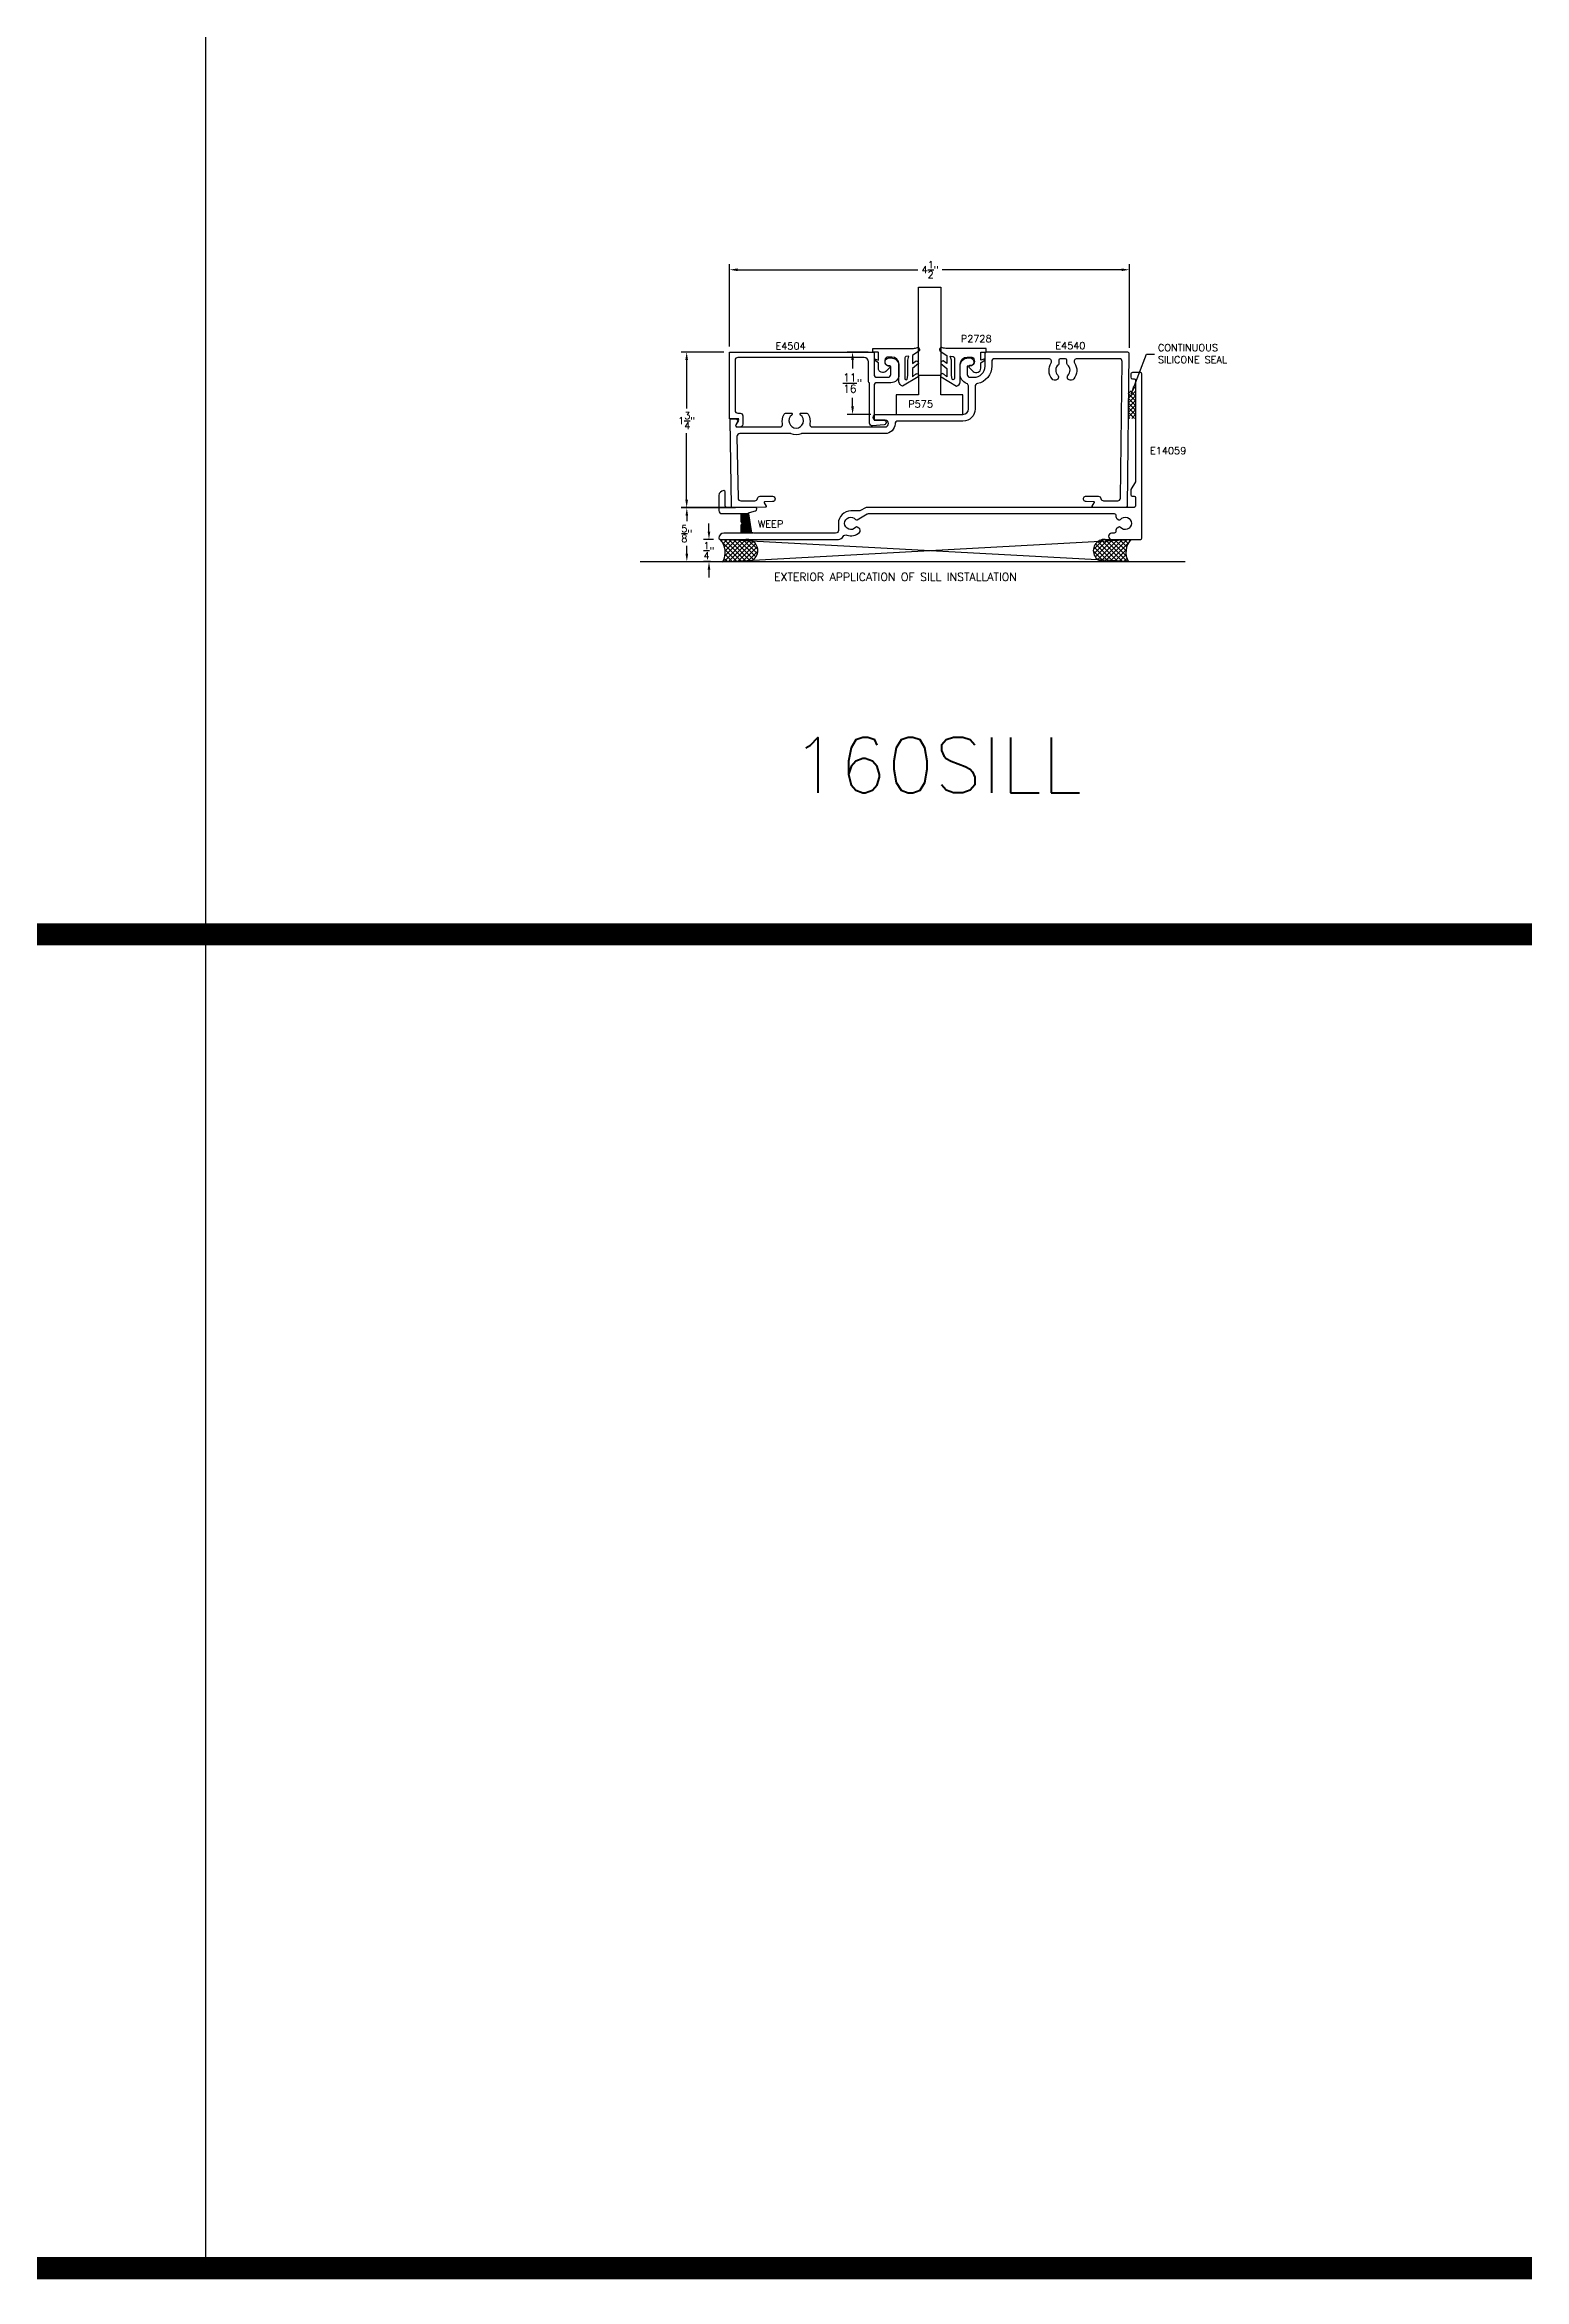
# Model space of a CAD drawing. Extents: x 0 to 139, y 0 to 75.
# Drawn here: x 89.1 to 105.74, y 14.75 to 39.88 of the extents above; entities that cross this region are included whole.
import ezdxf

# ---------------------------------------------------------------- set-up
doc = ezdxf.new("R2010")
doc.units = 0
doc.header["$MEASUREMENT"] = 0
doc.header["$PDMODE"] = 3
doc.layers.get('DEFPOINTS').update_dxf_attribs({"linetype": 'CONTINUOUS'})
for name, color, linetype in [('R-ANNO-DIMS', 3, 'CONTINUOUS'), ('R-ANNO-TEXT', 6, 'CONTINUOUS'), ('R-DET1', 4, 'CONTINUOUS'), ('R-DET2', 2, 'CONTINUOUS'), ('R-DET3', 5, 'CONTINUOUS'), ('R-OTLN', 1, 'CONTINUOUS'), ('R-PAT1', 5, 'CONTINUOUS'), ('TITLE', 7, 'CONTINUOUS')]:
    doc.layers.add(name, color=color, linetype=linetype)
doc.styles.get("Standard").update_dxf_attribs({"font": 'simplex'})
doc.dimstyles.new('1X', dxfattribs={"dimscale": 0, "dimtxt": 0.08, "dimasz": 0.09, "dimexe": 0.0625, "dimexo": 0.0625, "dimgap": 0.045, "dimtad": 0, "dimtih": 1, "dimtoh": 1, "dimdec": 4, "dimzin": 4, "dimtxsty": 'STANDARD', "dimcen": 0, "dimazin": 3, "dimtfac": 1, "dimtdec": 4, "dimtofl": 0, "dimtmove": 0, "dimatfit": 3, "dimtolj": 1, "dimtzin": 4})

# ---------------------------------------------------------------- blocks, each defined once
blk = doc.blocks.new('*D118')
at = {"layer": 'DEFPOINTS', "color": 0}
for p in [(96.32194430445016, 36.4279217066406), (96.80445832921697, 36.4279217066406), (96.82831576775396, 34.6780906816089)]:
    blk.add_point(p, dxfattribs=at)
at = {"layer": 'R-ANNO-DIMS', "color": 0}
for p, q in [((96.74195832921697, 36.4279217066406), (96.25944430445016, 36.4279217066406)), ((96.32194430445016, 36.33792170664059), (96.32194430445016, 35.79360440505142)), ((96.32194430445016, 34.7680906816089), (96.32194430445016, 35.51693773838475)), ((96.76581576775396, 34.6780906816089), (96.25944430445016, 34.6780906816089))]:
    blk.add_line(p, q, dxfattribs=at)
for points in [[(96.30694430445016, 36.33792170664059), (96.33694430445016, 36.33792170664059), (96.32194430445016, 36.4279217066406)], [(96.30694430445016, 34.7680906816089), (96.33694430445016, 34.7680906816089), (96.32194430445016, 34.6780906816089)]]:
    blk.add_solid(points, dxfattribs=at)
at = {"layer": 'R-ANNO-DIMS', "color": 0, "insert": (96.32194430445014, 35.6552710717181), "char_height": 0.08, "attachment_point": 5}
blk.add_mtext('\\A1;1{\\H1.000000x;\\S3/4;}"', dxfattribs=at)
blk = doc.blocks.new('*D119')
at = {"layer": 'DEFPOINTS', "color": 0}
for p in [(101.3044577580629, 37.35293524146934), (96.80445832921697, 36.4279217066406), (101.3044577580629, 36.41279080860811)]:
    blk.add_point(p, dxfattribs=at)
at = {"layer": 'R-ANNO-DIMS', "color": 0}
for p, q in [((96.80445832921697, 36.4904217066406), (96.80445832921697, 37.41543524146934)), ((96.89445832921697, 37.35293524146934), (98.92424252669254, 37.35293524146934)), ((101.2144577580629, 37.35293524146934), (99.19709966954967, 37.35293524146934)), ((101.3044577580629, 36.47529080860811), (101.3044577580629, 37.41543524146934))]:
    blk.add_line(p, q, dxfattribs=at)
for points in [[(96.89445832921697, 37.36793524146934), (96.89445832921697, 37.33793524146934), (96.80445832921697, 37.35293524146934)], [(101.2144577580629, 37.36793524146934), (101.2144577580629, 37.33793524146934), (101.3044577580629, 37.35293524146934)]]:
    blk.add_solid(points, dxfattribs=at)
at = {"layer": 'R-ANNO-DIMS', "color": 0, "insert": (99.0606710981211, 37.35293524146934), "char_height": 0.08, "attachment_point": 5}
blk.add_mtext('\\A1;4{\\H1.000000x;\\S1/2;}"', dxfattribs=at)
blk = doc.blocks.new('*D120')
at = {"layer": 'DEFPOINTS', "color": 0}
for p in [(98.42215981247674, 36.4279217066406), (98.1884175734945, 35.72605260467958), (98.45247134875959, 35.72605260467958)]:
    blk.add_point(p, dxfattribs=at)
at = {"layer": 'R-ANNO-DIMS', "color": 0}
for p, q in [((98.36215981247673, 36.4279217066406), (98.1284175734945, 36.4279217066406)), ((98.1884175734945, 36.33792170664059), (98.1884175734945, 36.24348799144852)), ((98.39247134875959, 35.72605260467958), (98.1284175734945, 35.72605260467958)), ((98.1884175734945, 35.81605260467958), (98.1884175734945, 35.91348799144852))]:
    blk.add_line(p, q, dxfattribs=at)
for points in [[(98.1734175734945, 36.33792170664059), (98.2034175734945, 36.33792170664059), (98.1884175734945, 36.4279217066406)], [(98.1734175734945, 35.81605260467958), (98.2034175734945, 35.81605260467958), (98.1884175734945, 35.72605260467958)]]:
    blk.add_solid(points, dxfattribs=at)
at = {"layer": 'R-ANNO-DIMS', "color": 0, "insert": (98.18841757349449, 36.07848799144853), "char_height": 0.09, "attachment_point": 5}
blk.add_mtext('\\A1;{\\H1.000000x;\\S11/16;}"', dxfattribs=at)
blk = doc.blocks.new('*D121')
at = {"layer": 'DEFPOINTS', "color": 0}
for p in [(96.6858943104508, 34.31847792646857), (96.5731743570853, 34.07093674343381), (96.65091770824662, 34.07093674343381)]:
    blk.add_point(p, dxfattribs=at)
at = {"layer": 'R-ANNO-DIMS', "color": 0}
for p, q in [((96.5731743570853, 34.40847792646858), (96.5731743570853, 34.49847792646857)), ((96.6233943104508, 34.31847792646857), (96.5106743570853, 34.31847792646857)), ((96.58841770824662, 34.07093674343381), (96.5106743570853, 34.07093674343381)), ((96.5731743570853, 33.98093674343381), (96.5731743570853, 33.89093674343381))]:
    blk.add_line(p, q, dxfattribs=at)
for points in [[(96.5581743570853, 34.40847792646858), (96.58817435708531, 34.40847792646858), (96.5731743570853, 34.31847792646857)], [(96.5581743570853, 33.98093674343381), (96.58817435708531, 33.98093674343381), (96.5731743570853, 34.07093674343381)]]:
    blk.add_solid(points, dxfattribs=at)
at = {"layer": 'R-ANNO-DIMS', "color": 0, "insert": (96.57317435708529, 34.19470733495121), "char_height": 0.08, "attachment_point": 5}
blk.add_mtext('\\A1;{\\H1.000000x;\\S1/4;}"', dxfattribs=at)
blk = doc.blocks.new('*D122')
at = {"layer": 'DEFPOINTS', "color": 0}
for p in [(96.93502614240785, 34.67559972742718), (95.79803918853011, 34.07122386782277), (96.32395635623227, 34.07122386782277)]:
    blk.add_point(p, dxfattribs=at)
at = {"layer": 'R-ANNO-DIMS', "color": 0}
for p, q in [((96.87252614240785, 34.67559972742718), (96.26145635623227, 34.67559972742718)), ((96.32395635623227, 34.58559972742718), (96.32395635623227, 34.52474946673604)), ((96.32395635623227, 34.16122386782277), (96.32395635623227, 34.24808280006937)), ((95.86053918853011, 34.07122386782277), (96.38645635623227, 34.07122386782277))]:
    blk.add_line(p, q, dxfattribs=at)
for points in [[(96.30895635623227, 34.58559972742718), (96.33895635623227, 34.58559972742718), (96.32395635623227, 34.67559972742718)], [(96.30895635623227, 34.16122386782277), (96.33895635623227, 34.16122386782277), (96.32395635623227, 34.07122386782277)]]:
    blk.add_solid(points, dxfattribs=at)
at = {"layer": 'R-ANNO-DIMS', "color": 0, "insert": (96.32395635623226, 34.38641613340272), "char_height": 0.08, "attachment_point": 5}
blk.add_mtext('\\A1;{\\H1.000000x;\\S5/8;}"', dxfattribs=at)
blk = doc.blocks.new('P2728_GASKET')
at = {"layer": 'R-DET2'}
blk.add_lwpolyline([(86.46120887807864, 33.36219521883176), (86.56695216630744, 33.53666553802076, 0.3019516463074474), (86.51966420040158, 33.57666553802077), (86.31966420040156, 33.57666553802077, -0.4142135623730898), (86.23966420040155, 33.65666553802077), (86.23966420040155, 33.69501229106007, -0.3888787318530045), (86.27617797069165, 33.73486007898374), (86.29217797069167, 33.73625989760016, -0.4400105308918127), (86.33566420040155, 33.69641210967649), (86.33566420040155, 33.6824173301445, 0.6681786379192799), (86.35273526821344, 33.67534626233263), (86.40099772158253, 33.72360871570175, 0.6681786379193067), (86.3656423825232, 33.80896405476107), (86.3067926645589, 33.80896405476108), (86.2786528178221, 33.84859891312593, 0.8363234174214557), (86.26440227720535, 33.841897084188), (86.2732266558444, 33.80896405476108), (86.18935302444187, 33.80896405476108, -0.4142135623730351), (86.18335302444187, 33.81496405476108), (86.18335302444187, 33.86496405476107, 0.4142135623729624), (86.17735302444187, 33.87096405476107), (86.14935302444188, 33.87096405476107, 0.4142135623731173), (86.14335302444188, 33.86496405476107), (86.14335302444188, 33.42685783899402, -0.0832448763698527), (86.13517605223807, 33.37803456360661), (86.13517605223807, 33.37803456360661)], format="xyb", dxfattribs=at)
for points in [[(86.17376648040387, 33.35213522214821), (86.22317980650918, 33.42576185912512), (86.3142817831119, 33.42576185912515), (86.28331557857253, 33.38398146192836)], [(86.31266951783415, 33.35867077392468), (86.37051938630334, 33.42576185912515), (86.46233330369903, 33.42576185912515), (86.43060390672854, 33.38772536743917)]]:
    blk.add_lwpolyline(points, dxfattribs=at)
blk.add_lwpolyline([(86.2345827166145, 33.49883513619245, -0.3723118187145701), (86.24942498206737, 33.51166553802077), (86.47966420040156, 33.51166553802073, -0.6681786379192552), (86.49027080211935, 33.48605893630293), (86.44750440106365, 33.47764394220199), (86.27373535506281, 33.4782926751697), (86.22962465859099, 33.4649169598794)], format="xyb", close=True, dxfattribs=at)
at = {"layer": 'R-DET2', "ltscale": 0.1}
for centre, radius, start, end in [((86.15713707609189, 33.36905699157472), 0.02372516318795879, 157.7654673987586, 314.5007368954716), ((86.31266951783415, 33.38834765740523), 0.02967688348053703, 188.4603214230434, 270), ((86.44600966314785, 33.37508409179478), 0.0199283511803879, 139.7021898398144, 319.7021898385545)]:
    blk.add_arc(centre, radius, start, end, dxfattribs=at)

msp = doc.modelspace()

# ---------------------------------------------------------------- hatches: boundary and pattern name
at = {"layer": 'R-DET3'}
h = msp.add_hatch(dxfattribs=at)
h.set_pattern_fill('ANSI37', color=256, scale=0.3, angle=90, style=0)
h.set_pattern_definition([(135, (94.71518569037082, 27.95247348288581), (-0.02651650429449553, -0.02651650429449553), []), (225, (94.71518569037082, 27.95247348288581), (0.02651650429449553, -0.02651650429449553), [])])
h.paths.add_polyline_path([(101.3726206409519, 35.99106547197737), (101.2896651712182, 35.99106547197737), (101.2896651712182, 35.68123279781167), (101.3726206409519, 35.68123279781167)])
h = msp.add_hatch(dxfattribs=at)
h.set_pattern_fill('ANSI37', color=256, scale=0.3, angle=90, style=0)
h.set_pattern_definition([(44.99999999999999, (93.81665614151473, 27.32953773390023), (0.02651650429449553, -0.02651650429449553), []), (315, (93.81665614151473, 27.32953773390023), (-0.02651650429449553, -0.02651650429449553), [])])
edge = h.paths.add_edge_path()
edge.add_line((96.72808380094816, 34.07011763766317), (96.98626369027568, 34.07122386782277))
edge.add_arc((96.99772185993127, 34.19572365507018), 0.1250259440137829, 275.2583266712328, 454.185045585673)
edge.add_arc((96.53915643736461, 34.17586018167015), 0.2165064302132779, 330.7642839623808, 401.984032976491)
edge.add_line((96.7000924366688, 34.32068641704089), (96.98859773011753, 34.32041622474323))
h = msp.add_hatch(dxfattribs=at)
h.set_pattern_fill('ANSI37', color=256, scale=0.3, angle=90, style=0)
h.set_pattern_definition([(135, (104.2026990123942, 27.32953773390034), (-0.02651650429449553, -0.02651650429449553), []), (225, (104.2026990123942, 27.32953773390034), (0.02651650429449553, -0.02651650429449553), [])])
edge = h.paths.add_edge_path()
edge.add_arc((101.0216332939763, 34.19572365507036), 0.1250259440138062, 85.81495441368143, 264.7416733295854)
edge.add_line((101.3192627172402, 34.32068641704099), (101.0307574237914, 34.32041622474333))
edge.add_arc((101.4801987165444, 34.17586018167025), 0.216506430213278, 138.015967023509, 208.5210582815534)
edge.add_line((101.2899671429447, 34.07248231784291), (101.0330914636333, 34.07122386782277))
at = {"layer": 'R-PAT1'}
h = msp.add_hatch(color=256, dxfattribs=at)
edge = h.paths.add_edge_path()
edge.add_line((96.93509243667008, 34.5230470968159), (96.93509243667008, 34.59568641704092))
edge.add_arc((96.92009243668018, 34.59568641702378), 0.01499999998989665, 6.543630798654792e-08, 61.04497582432156)
edge.add_arc((96.92783840332076, 34.60968641704092), 0.00100000000000243, 90, 241.0449757591467, ccw=False)
edge.add_line((96.92783840332076, 34.61068641704092), (97.01577256330596, 34.61068641704092))
edge.add_arc((97.01577256329601, 34.60968641705102), 0.0009999999899079626, -0.8711469737020252, 89.99999943004462, ccw=False)
edge.add_arc((97.03177071393772, 34.60944315644568), 0.01499999999999705, 179.1288535956953, 188.7056474437595)
edge.add_line((97.01694352934634, 34.60717278266743), (97.04606410932529, 34.41699431123227))
edge.add_arc((97.07670695748078, 34.42168641704089), 0.03099999999999904, 188.7056474442108, 249.6358652514641)
edge.add_arc((97.06557142878846, 34.3916864170349), 0.0009999999940071198, -89.99999993811912, 69.63586531253202, ccw=False)
edge.add_line((97.06557142878954, 34.39068641704089), (96.92783840332075, 34.39068641704088))
edge.add_arc((96.92783840332073, 34.39168641704087), 0.0009999999999976694, 118.9550242410503, 270.0000000008142, ccw=False)
edge.add_arc((96.92009243668016, 34.40568641705802), 0.01499999998990934, 298.9550241755915, 359.9999999345366)
edge.add_line((96.93509243667008, 34.40568641704088), (96.93509243667008, 34.47832573726586))
edge.add_arc((96.9500924366701, 34.47832573726583), 0.01500000000002899, 131.8103148956349, 179.9999999998914, ccw=False)
edge.add_arc((96.93009243667011, 34.50068641704089), 0.01500000000001139, 311.8103148957659, 408.1896851042341)
edge.add_arc((96.95009243667008, 34.52304709681594), 0.01500000000000416, 180.0000000001357, 228.1896851044279, ccw=False)

# ---------------------------------------------------------------- linework, layer by layer
at = {"layer": 'R-DET1'}
msp.add_lwpolyline([(101.2017360461658, 34.54576219733754, -2.733900699394849), (101.2015473218285, 34.45543044356896, 0.3636585422278003), (101.1825672781122, 34.45876636470967), (101.1645105070122, 34.44834128305442, 0.3260540703662843), (101.149714630376, 34.41492487919612, -0.4782352126881677), (101.1301689035141, 34.39068641704088), (101.1026206409519, 34.39068641704088, 0.9999999999999999), (101.1026206409519, 34.32068641704089), (101.4276206409519, 34.32068641704089, 0.414213562373095), (101.4426206409519, 34.33568641704088), (101.4426206409518, 36.18068641704093, 0.414213562373095), (101.4276206409518, 36.19568641704092), (101.3376206409518, 36.19568641704086, 0.4142135623742918), (101.3176206409519, 36.17568641704078), (101.317620640952, 36.14568641704084, 0.4142135623718203), (101.337620640952, 36.12568641704092), (101.3576206409519, 36.12568641704093, -0.4142135623730779), (101.3726206409519, 36.11068641704094), (101.3726206409518, 34.97880819530604, -0.1316524975873745), (101.3699411490275, 34.96880819530605), (101.3203001328761, 34.88282743319247, 0.1316524975874045), (101.3176206409518, 34.87282743319248), (101.3176206409518, 34.82318641704103, 0.4142135623714127), (101.3326206409517, 34.80818641704103), (101.3576206409519, 34.80818641704089, -0.4142135623728176), (101.3726206409519, 34.7931864170409), (101.3726206409519, 34.6956864170409, -0.414213562373095), (101.3576206409519, 34.6806864170409), (98.34958990619111, 34.6806864170409, 0.13165249758741), (98.33408990619111, 34.67653320455821), (98.2791013556294, 34.64478555008907, -0.1316524975874047), (98.2636013556294, 34.64063233760639), (98.16912517201011, 34.64063233760623, 0.4142135623731173), (98.02912517201034, 34.50063233760639), (98.02912517201035, 34.42168641704093, -0.41421356237312), (97.99812517201035, 34.39068641704091), (97.07670695748078, 34.39068641704088, -0.3703793277278338), (97.04606410932527, 34.41699431123227), (97.01694352934635, 34.60717278266743, -0.3873357554962305), (97.02813858862444, 34.62399676993897), (97.09739741107157, 34.64128159905, 0.8846243100052351), (97.09255457732054, 34.6806864170409), (96.77009243666879, 34.68068641704091, -0.4142135623730949), (96.75509243666879, 34.6956864170409), (96.7550924366688, 34.85368641704091, 0.4142135623729563), (96.7400924366688, 34.86868641704091, 0.4142135623731328), (96.6850924366688, 34.81368641704091), (96.6850924366688, 34.64568641704092, 0.4142135623731248), (96.72009243666879, 34.61068641704092), (96.92009243667015, 34.61068641704092, -0.4142135623731645), (96.93509243667015, 34.59568641704091), (96.93509243667012, 34.52304709681593, 0.213421765283559), (96.94009243667011, 34.5118667569284, -0.4472135955003154), (96.94009243667011, 34.48950607715338, 0.2134217652835251), (96.9350924366701, 34.47832573726588), (96.93509243667008, 34.40568641704088, -0.4142135623729564), (96.92009243667007, 34.39068641704088), (96.74009243666879, 34.39068641704089, 0.4142135623731139), (96.68509243666878, 34.33568641704088), (96.68509243666878, 34.33568641704088, 0.4142135623727481), (96.7000924366688, 34.3206864170409), (98.02920457966923, 34.32068641704088, 0.2791803894619612), (98.08414657635294, 34.35395704182307, -0.3741158518176379), (98.12204292859407, 34.36878673716834, 0.2821130960601535), (98.26525722522142, 34.39885499068971, 0.5020398468695506), (98.25947084201036, 34.44823819073856), (98.24144958780225, 34.45864276670675, 0.3624762265955696), (98.22250998501559, 34.45535473011276, -2.73390069939516), (98.22269870935285, 34.54568648388133, 0.3636585422277336), (98.24167875306921, 34.54235056274061), (98.35284634966136, 34.60653320455826, -0.1316524975874227), (98.36834634966137, 34.61068641704094), (101.1304669686769, 34.61068641704085, -0.4791776783707679), (101.1499996041647, 34.58638802770295, 0.3269025534228454), (101.1647751891712, 34.55287873671163), (101.1827964433791, 34.54247416074354, 0.3624762265955482)], format="xyb", close=True, dxfattribs=at)
at = {"layer": 'R-DET1', "color": 4, "linetype": 'CONTINUOUS'}
msp.add_lwpolyline([(98.37945932921698, 35.6292280266406), (98.37945832921699, 36.08192120664059, -0.414213562373095), (98.36745832921699, 36.09392120664059), (98.36745832921699, 36.31842160664059, 0.414213562373095), (98.31995832921697, 36.36592160664059), (96.89745833921697, 36.36592170664059, 0.4142136568544772), (96.86645822921699, 36.33492160664059), (96.86645832921698, 35.77092176664059, 0.4142136568547816), (96.89745832921699, 35.73992175664059), (96.92345832921697, 35.7399217266406, -0.414213562373095), (96.95445832921698, 35.70892172664059), (96.95445833921698, 35.61492168664059, -0.414213562373095), (96.92345832921697, 35.58392167664059), (96.89246006921698, 35.58392169275854, -0.5199305744124689), (96.87741400921698, 35.60536385664059), (96.91045832921697, 35.6779217066406), (96.80445832921697, 35.6779217066406), (96.80445832921697, 36.4279217066406), (98.42945832921697, 36.4279217066406), (98.42945832921697, 36.17492140664059, 0.4142145071902462), (98.46045832921698, 36.14392130664043), (98.58645832921698, 36.14392130664059, 0.414213562373095), (98.61745832921699, 36.17492130664059), (98.61745832921699, 36.25393960664059, 0.4213790783599074), (98.60209232838432, 36.26893514075547, -1.012269764105018), (98.60095832921698, 36.36192130664059), (98.61745832921699, 36.36192130664065, -0.4142132474341854), (98.71045832921698, 36.26892140664059), (98.71045832921698, 36.17492130664059, -0.414213562373095), (98.61745832921699, 36.08192130664059), (98.46045832921698, 36.08192120664059, 0.414213562373095), (98.42945832921697, 36.05092120664059), (98.42945832921697, 35.6599218166406), (98.54163932936461, 35.65992114703119, -0.9456678448009784), (98.54406432921698, 35.61005796664059), (98.41337438203777, 35.59805873759326, -0.4450377509192184)], format="xyb", close=True, dxfattribs=at)
at = {"layer": 'R-DET2'}
for points in [[(99.17945832921697, 37.1570385254094), (99.17945832921697, 36.16305260467959), (98.92945832921697, 36.16305260467959), (98.92945832921697, 37.1570385254094), (99.17945832921697, 37.1570385254094)], [(99.17945832921697, 35.94505260467958), (99.17945832921697, 36.16305260467959), (99.05445832921697, 36.16305260467959), (98.92945832921697, 36.16305260467959), (98.92945832921697, 35.94505260467958), (98.67945832921697, 35.94505260467958), (98.67945832921697, 35.72605260467958), (99.05445832921697, 35.72605260467958), (99.42945832921697, 35.72605260467958), (99.42945832921697, 35.94505260467958)]]:
    msp.add_lwpolyline(points, close=True, dxfattribs=at)
at = {"layer": 'R-DET3'}
for p, q in [((101.2899671429447, 34.07248231784291), (96.7002443903004, 34.32051738246795)), ((96.72808380094816, 34.07011763766317), (101.3191107636085, 34.32051738246795)), ((101.0307574237921, 34.32041622474333), (101.3173640113577, 34.32041622474333)), ((95.79803918853011, 34.07122386782277), (101.9310830688064, 34.07122386782277))]:
    msp.add_line(p, q, dxfattribs=at)
for centre, radius, start, end in [((96.53915643736457, 34.17586018167015), 0.216506430213313, 330.7642839623886, 41.98403297648585), ((96.99772185993191, 34.19572365507023), 0.1250259440137738, 264.7416733290611, 94.18504558596686), ((101.0216332939771, 34.1957236550703), 0.1250259440138098, 85.81495441406028, 275.2583266709103), ((101.4801987165444, 34.17586018167025), 0.216506430213313, 138.0159670235141, 209.2357160376106)]:
    msp.add_arc(centre, radius, start, end, dxfattribs=at)
at = {"layer": 'R-OTLN'}
msp.add_lwpolyline([(98.55397234875292, 35.51005270468625, -3.30177002184718e-06), (98.55397135825191, 35.51005270467958), (97.61690154549868, 35.51005258695977, 0.09449296211088098), (97.61138160539943, 35.50899999676739, -0.1906887057025858), (97.49656705127407, 35.50900001293283, 0.09449306506104352), (97.49104710534888, 35.51005260467958), (96.91911203175883, 35.51005260467958, 0.4167718538054513), (96.88811321214385, 35.47878208207913), (96.89965860179186, 34.78474113562259, 0.4142135623731034), (96.93092794400732, 34.75401283860805), (97.08902258708943, 34.75539250965665, 0.3582491407179264), (97.11921707975182, 34.78065697272227, -0.3582489669905671), (97.1494115533227, 34.80592143562133), (97.28597798001286, 34.80711331725447, -0.999996128963498), (97.28651902591187, 34.74511559802753), (97.20050581171088, 34.74436497207895, 0.5773503544834395), (97.1936825917503, 34.73230496802694), (97.21653875271622, 34.69350292920983, -0.5773503544833845), (97.20971553275561, 34.68144292515783), (96.84058589917086, 34.67822157964788, -0.4142135623730949), (96.82545557229241, 34.69309011046137), (96.81150339410627, 35.6629217066471, -0.4167718538054403), (96.82650282295222, 35.67805260467958), (96.88437135875958, 35.67805260467958), (96.9043718387596, 35.65805210467958), (96.87521589875959, 35.60755260467958, 0.5773501522076248), (96.88820628875959, 35.58505260467957), (97.37087642420181, 35.58505260467957, 0.4755018962979919), (97.40122961789206, 35.62235209932614, -0.1665739818139891), (97.41388707947513, 35.72269262143357, -0.2862547507825315), (97.44172500222365, 35.74005260467958), (97.49854878065241, 35.74005260467958, -0.267949192431123), (97.50720903469025, 35.73505260467958), (97.50875010002949, 35.73238340121425, -0.3823178609955264), (97.5060112447016, 35.71932504919179, 3.049676758321711), (97.6019374528176, 35.71932504919179, -0.3823178609955248), (97.5991985974897, 35.73238340121425), (97.60073966282894, 35.73505260467957, -0.2679491924311102), (97.60939991686678, 35.74005260467958), (97.66622369529557, 35.74005260467958, -0.2862547507825475), (97.69406161804406, 35.72269262143357, -0.1665739853369173), (97.70671907919248, 35.62235209723182, 0.4755019392959741), (97.73707227671983, 35.58505260216907), (98.5539713487596, 35.58505270467958, 0.999986666844453), (98.5539713487596, 35.66005270467958), (98.45247134875959, 35.66005260467958, -0.9999999999999999), (98.45247134875959, 35.72605260467958), (99.42997134875961, 35.72605260467957, 0.4142135623730781), (99.49197134875959, 35.78805260467957), (99.49197134875959, 36.04640354516604, 0.3164005702747911), (99.47145715244133, 36.07557627080401, -0.3164005702747772), (99.39800309465659, 36.18003344970125), (99.39800309465659, 36.26903344970125, -0.4142135623731062), (99.49100309465658, 36.36203344970124), (99.50750309465658, 36.36203344970124, -0.9999999999999999), (99.50750309465658, 36.26903344970124), (99.4780030946566, 36.26903344970124), (99.4780030946566, 36.17503344970124, 0.414213562373095), (99.5090030946566, 36.14403344970124), (99.5539713487596, 36.14403344970124, 0.414213562373095), (99.6789713487596, 36.26903344970124), (99.6789713487596, 36.41305260467957, -0.414213562373095), (99.69397134875959, 36.42805260467957), (101.281539874567, 36.42805260467957, -0.4167718538054401), (101.2965393034129, 36.4129217066471), (101.276042223603, 34.69311866816324, -0.4142135623730773), (101.2609118967246, 34.67825013734976), (100.8917822631398, 34.68147148285969, -0.5773503544834445), (100.8849590431792, 34.69353148691169), (100.9078152041451, 34.73233352572881, 0.5773503544833326), (100.9009919841845, 34.74439352978081), (100.8149787699835, 34.7451441557294, -1.000026774158986), (100.8155198158826, 34.80714187495634), (100.9520884074697, 34.80595005891318, -0.3582495324882893), (100.9822829080958, 34.78068555353663, 0.3582495324882851), (101.0124774087222, 34.75542104816014), (101.1705698518881, 34.75404139630992, 0.414213562373095), (101.2018391941035, 34.78476969332446), (101.2207410840799, 36.32178208207912, 0.4167718538054513), (101.1897422644649, 36.35305260467958), (100.7119904719363, 36.35305260467958, 0.5909706861366916), (100.6857952712028, 36.30547516644162, -0.3197945065466167), (100.6758768641893, 36.12470983961158, -0.2280699851807589), (100.651652970804, 36.11305374022066), (100.6349513487596, 36.11305355675034, -0.6608460798582034), (100.6124043487596, 36.16595587467958, 0.4407970971256602), (100.6045993246149, 36.28528376579271, -0.1878140844121228), (100.5989743487596, 36.29699311770845), (100.5989743487596, 36.33805260467958, 0.414213562373095), (100.5839743487596, 36.35305260467958), (100.5239743487596, 36.35305260467958, 0.414213562373095), (100.5089743487596, 36.33805260467958), (100.5089743487596, 36.29699311770845, -0.2051672548575406), (100.5033493729043, 36.28528376579271, 0.4407973630271916), (100.4955443987181, 36.16595582264377, -0.6608332108611544), (100.4729973487596, 36.11305397467957), (100.4562957859938, 36.11305401010327, -0.2280730431796717), (100.4320715643714, 36.12471017642738, -0.3197937451575477), (100.4221534263164, 36.30547516644162, 0.5909706861366917), (100.3959582255829, 36.35305260467958), (99.7849713487596, 36.35305260467958, 0.414213562373095), (99.75397134875959, 36.32205260467958), (99.75397134875959, 36.26903344970125, -0.3591323708050865), (99.59206658685483, 36.07269508657659, 0.3591323708050703), (99.56697134875961, 36.04226264029228), (99.56697134875961, 35.78805260467957, -0.414213562373095), (99.42997134875961, 35.65105260467957), (98.69744906836769, 35.65105260467957, 0.4091195892429962), (98.6664537735409, 35.62059269596876, -0.4091156980114817)], format="xyb", close=True, dxfattribs=at)
at = {"layer": 'R-PAT1'}
msp.add_lwpolyline([(96.93509243667008, 34.5230470968159), (96.93509243667008, 34.59568641704092, 0.2728421332761115), (96.92735428040449, 34.60881141703981, -0.7745966701539793), (96.92783840332076, 34.61068641704092), (97.01577256330596, 34.61068641704092, -0.418673864193264), (97.01677244770151, 34.60967121325401, 0.04181098466010195), (97.01694352934634, 34.60717278266743), (97.04606410932529, 34.41699431123227, 0.27230420523553), (97.0659194140571, 34.39262391703001, -0.83639571440147), (97.06557142878954, 34.39068641704089), (96.92783840332075, 34.39068641704088, -0.7745966701586315), (96.92735428040446, 34.39256141704197, 0.2728421332765035), (96.93509243667008, 34.40568641704088), (96.93509243667008, 34.47832573726586, -0.2134217652834969), (96.94009243667011, 34.48950607715338, 0.4472135955002096), (96.94009243667011, 34.5118667569284, -0.2134217652835508)], format="xyb", close=True, dxfattribs=at)
at = {"layer": 'TITLE'}
msp.add_line((90.9080004981786, 74.87895019504157), (90.90800049817861, 14.87895019504157), dxfattribs=at)
at = {"layer": 'TITLE', "const_width": 0.25}
for points in [[(0.25, 29.87895019504157), (138.9080004981786, 29.87895019504157)], [(0.25, 14.87895019504157), (138.9080004981786, 14.87895019504157)]]:
    msp.add_lwpolyline(points, dxfattribs=at)

# ---------------------------------------------------------------- block references
at = {"layer": 'R-DET2', "xscale": -1, "rotation": 90}
msp.add_blockref('P2728_GASKET', (132.2871238672378, 122.6112747310825), dxfattribs=at)
at = {"layer": 'R-DET2', "rotation": 269.9999999999999}
msp.add_blockref('P2728_GASKET', (65.82179279119636, 122.6112747310826), dxfattribs=at)

# ---------------------------------------------------------------- texts
at = {"layer": 'R-ANNO-TEXT'}
msp.add_text('EXTERIOR APPLICATION OF SILL INSTALLATION', height=0.09, dxfattribs=at).set_placement((97.30491191464174, 33.85370920700807))
at = {"layer": 'R-ANNO-TEXT', "char_height": 0.08}
for s, insert, attachment_point in [('E4504', (97.66063865124283, 36.49582780419755), 6), ('P2728', (99.40586459916744, 36.57883993651237), 4), ('E4540', (100.4685049323014, 36.50034899065331), 4), ('\\A1;CONTINUOUS\\PSILICONE SEAL', (101.6230221223896, 36.40894132102893), 4), ('\\A1;P575', (98.81460102199864, 35.84234639262409), 4), ('\\A1;E14059', (101.5338298821879, 35.31870384137734), 4), ('WEEP', (97.40894744511027, 34.49325619533452), 6)]:
    msp.add_mtext(s, dxfattribs=dict(at, insert=insert, attachment_point=attachment_point))
at = {"layer": 'TITLE'}
msp.add_text('160SILL', height=0.625, dxfattribs=at).set_placement((97.50118083944113, 31.46948663002379))

# ---------------------------------------------------------------- dimensions: what is measured, and where the dimension line sits
at = {"layer": 'R-ANNO-DIMS'}
dim = msp.add_linear_dim(base=(101.3044577580629, 37.35293524146934), p1=(96.80445832921697, 36.4279217066406), p2=(101.3044577580629, 36.41279080860811), dimstyle='1X', override={"dimscale": 1, "dimpost": '"'}, dxfattribs=at)
dim.commit()
dim.dimension.update_dxf_attribs({"geometry": '*D119', "text_midpoint": (99.0606710981211, 37.35293524146934), "dimtype": 160})
for base, p1, p2, override, picture, middle in [((96.32194430445016, 36.4279217066406), (96.82831576775396, 34.6780906816089), (96.80445832921697, 36.4279217066406), {"dimscale": 1, "dimpost": '"'}, '*D118', (96.32194430445014, 35.6552710717181)), ((98.1884175734945, 35.72605260467958), (98.42215981247674, 36.4279217066406), (98.45247134875959, 35.72605260467958), {"dimscale": 1, "dimtxt": 0.09, "dimexe": 0.06, "dimexo": 0.06, "dimgap": 0.06, "dimpost": '"', "dimadec": 2, "dimazin": 2}, '*D120', (98.18841757349449, 36.07848799144853)), ((96.32395635623227, 34.07122386782277), (96.93502614240785, 34.67559972742718), (95.79803918853011, 34.07122386782277), {"dimscale": 1, "dimpost": '"'}, '*D122', (96.32395635623226, 34.38641613340272)), ((96.5731743570853, 34.07093674343381), (96.6858943104508, 34.31847792646857), (96.65091770824662, 34.07093674343381), {"dimscale": 1, "dimpost": '"'}, '*D121', (96.57317435708529, 34.19470733495121))]:
    dim = msp.add_linear_dim(base=base, p1=p1, p2=p2, angle=90, dimstyle='1X', override=override, dxfattribs=at)
    dim.commit()
    dim.dimension.update_dxf_attribs({"geometry": picture, "text_midpoint": middle, "dimtype": 160})

# ---------------------------------------------------------------- leaders
at = {"layer": 'R-ANNO-TEXT'}
msp.add_leader([(101.3233025039092, 35.95441293405306), (101.4960542979879, 36.40452855513795), (101.5860542979879, 36.40452855513795)], dimstyle='1X', override={"dimscale": 1}, dxfattribs=at)

doc.saveas('drawing.dxf')
